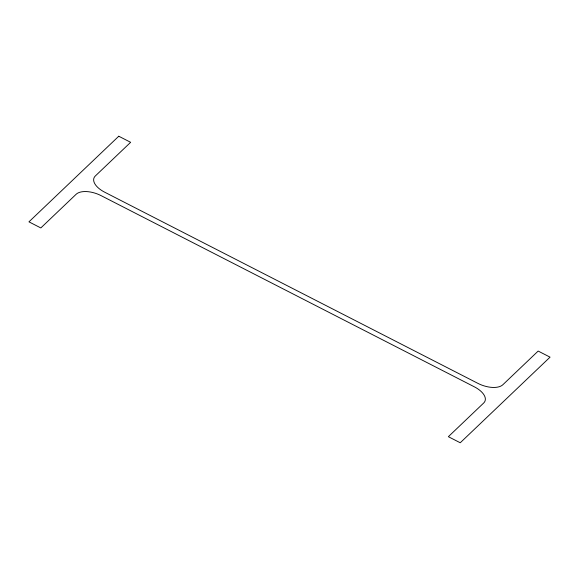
<?xml version="1.0" encoding="UTF-8"?>
<svg xmlns="http://www.w3.org/2000/svg" width="579" height="579" viewBox="0 0 579 579"><rect width="100%" height="100%" fill="white"/><g stroke="black" fill="none" stroke-linecap="round" stroke-linejoin="round"><path stroke-width="0.87" d="M118.76 136.231L28.95 221.851L40.827 227.938L76.146 194.262A19.679 9.93 19.9 0 1 101.05 195.608L474.346 386.823A19.679 9.93 19.9 0 1 483.682 403.013L448.363 436.689L460.24 442.769L550.05 357.149L538.173 351.062L502.854 384.738A19.679 9.93 19.9 0 1 477.95 383.392L104.654 192.177A19.679 9.93 19.9 0 1 95.318 175.987L130.637 142.311L118.76 136.231"/></g></svg>
